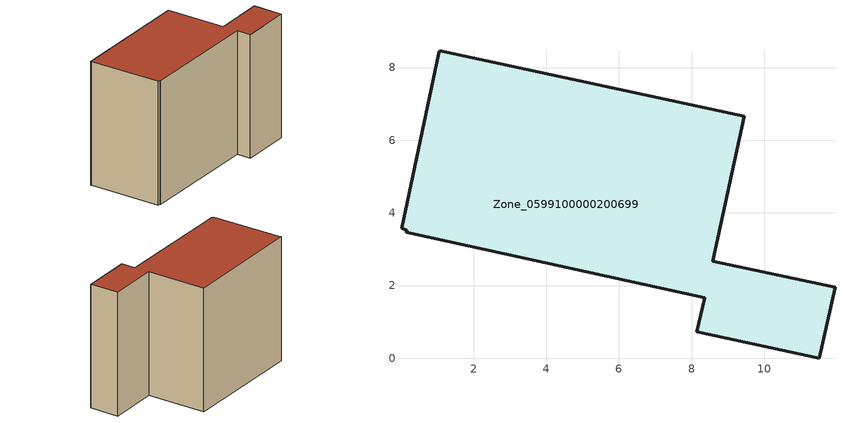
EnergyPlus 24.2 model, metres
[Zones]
Zone_0599100000200699
 floor ground (C_G): 0.14,3.46 0.16,3.52 0.02,3.58 1.04,8.4 1.07,8.46 9.45,6.65 8.59,2.67 11.95,1.95 11.52,0 8.15,0.72 8.36,1.66 z0
 wall outside (C_F): 8.15,0.72 11.52,0 11.95,1.95 8.59,2.67 9.45,6.65 1.07,8.46 1.04,8.4 0.02,3.58 0.16,3.52 0.14,3.46 8.36,1.66 8.15,0.72 z0:8.49
 roof outside (C_R): 0.16,3.52 0.14,3.46 8.36,1.66 8.15,0.72 11.52,0 11.95,1.95 8.59,2.67 9.45,6.65 1.07,8.46 1.04,8.4 0.02,3.58 z8.49
[BUILDING]
Pand.0599100000200699: North Axis=0; Terrain=City; Loads Convergence Tolerance Value=0.04; Temperature Convergence Tolerance Value=0.4; Solar Distribution=FullExterior; Maximum Number of Warmup Days=25; Minimum Number of Warmup Days=1
[Site:Location]
Rotterdam.The.Hague.AP_ZH_NLD Design_Conditions: Latitude=51.96; Longitude=4.45; Time Zone=1; Elevation=-4.5
[SITE:GROUNDTEMPERATURE:BUILDINGSURFACE]
18, 18, 18, 18, 18, 18, 18, 18, 18, 18, 18, 18
[MATERIAL] Thermal Absorptance=0.9; Solar Absorptance=0.7; Visible Absorptance=0.7
Name | Roughness | Thickness | Conductivity | Density | Specific Heat
G.TI.1975-1991 | MediumSmooth | 0.15 | 0.288461 | 540 | 1210
F.TI.1975-1991 | Rough | 0.3 | 0.230769 | 1920 | 840
R.TI.1975-1991 | MediumRough | 0.2 | 0.153846 | 1500 | 1000
[CONSTRUCTION]
C_G: G.TI.1975-1991
C_F: F.TI.1975-1991
C_R: R.TI.1975-1991
[ZONE]
Zone_0599100000200699: Type=1; Multiplier=1; Ceiling Height=Autocalculate; Volume=Autocalculate; Floor Area=autocalculate; Part of Total Floor Area=Yes
[ZONEINFILTRATION:DESIGNFLOWRATE]
Infil_Zone_0599100000200699: Zone or ZoneList or Space or SpaceList=Zone_0599100000200699; Schedule=AlwaysOn; Design Flow Rate Calculation Method=Flow/Area; Flow Rate per Floor Area=0.003; Constant Term Coefficient=1; Temperature Term Coefficient=0; Velocity Term Coefficient=0; Velocity Squared Term Coefficient=0
[HVACTEMPLATE:ZONE:IDEALLOADSAIRSYSTEM]
Zone_0599100000200699: Maximum Heating Supply Air Temperature=50; Minimum Cooling Supply Air Temperature=13; Maximum Heating Supply Air Humidity Ratio=0.0156; Minimum Cooling Supply Air Humidity Ratio=0.0077; Heating Limit=NoLimit; Cooling Limit=NoLimit; Dehumidification Control Type=ConstantSensibleHeatRatio; Cooling Sensible Heat Ratio=0.7; Dehumidification Setpoint=60; Humidification Control Type=None; Humidification Setpoint=30; Outdoor Air Method=None; Outdoor Air Flow Rate per Person=0.00944; Outdoor Air Flow Rate per Zone Floor Area=0; Outdoor Air Flow Rate per Zone=0; Demand Controlled Ventilation Type=None; Outdoor Air Economizer Type=NoEconomizer; Heat Recovery Type=None; Sensible Heat Recovery Effectiveness=0.7; Latent Heat Recovery Effectiveness=0.65
[ZONECONTROL:THERMOSTAT]
ThermostatControl_Zone_0599100000200699: Zone or ZoneList=Zone_0599100000200699; Control Type Schedule=DualSetpointControlType; Control 1=Thermostat_Zone_0599100000200699; Temperature Difference Between Cutout And Setpoint=0
[THERMOSTATSETPOINT:DUALSETPOINT]
Thermostat_Zone_0599100000200699: Heating Setpoint Temperature Schedule=HeatingSetpoint_Zone_0599100000200699; Cooling Setpoint Temperature Schedule=CoolingSetpoint_Zone_0599100000200699
[SCHEDULE:COMPACT]
HeatingSetpoint_Zone_0599100000200699: Through: 12/31, For: AllDays, Until: 24:00, 21
CoolingSetpoint_Zone_0599100000200699: Through: 12/31, For: AllDays, Until: 24:00, 24
DualSetpointControlType: Through: 12/31, For: AllDays, Until: 24:00, 4
AlwaysOn: Through: 12/31, For: AllDays, Until: 24:00, 1
